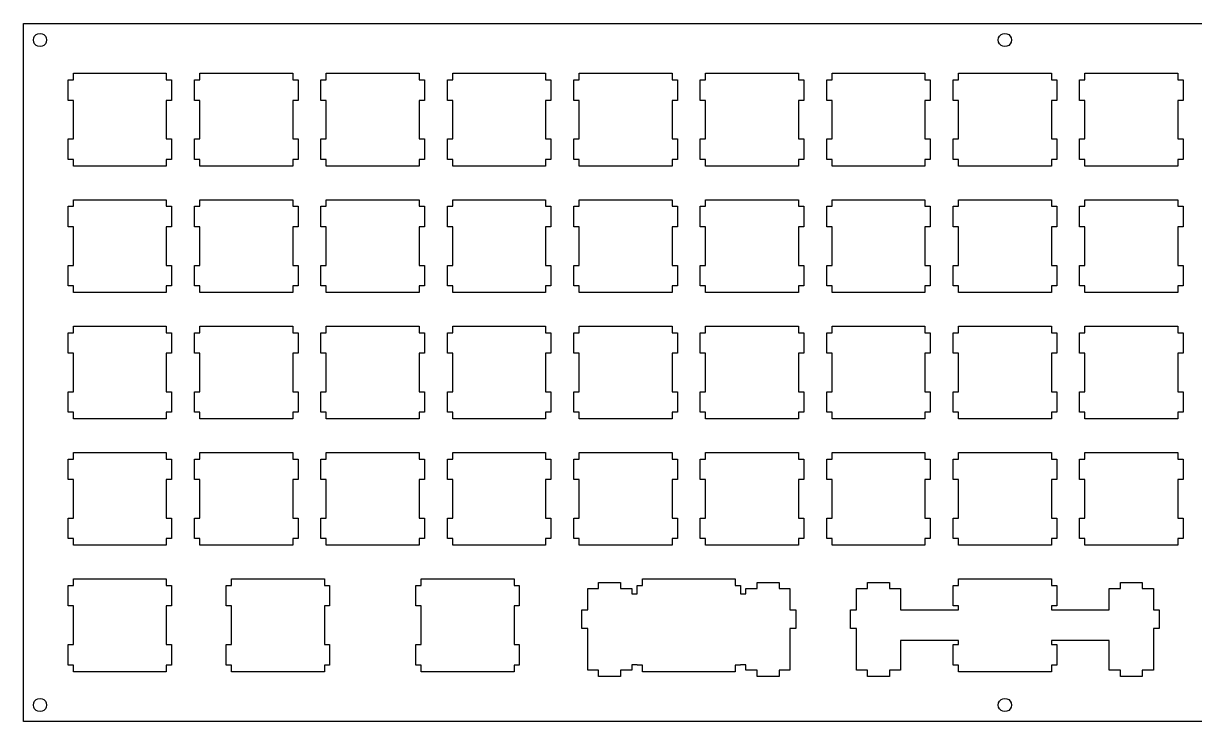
# Model space of a CAD drawing. Extents: x 0 to 296, y 0 to 105.
# Drawn here: x 0.1 to 176.5, y 0.1 to 105.3 of the extents above; entities that cross this region are included whole.
import ezdxf

# ---------------------------------------------------------------- set-up
doc = ezdxf.new("R2010")
doc.units = 0
doc.layers.get('0').update_dxf_attribs({"linetype": 'CONTINUOUS'})

msp = doc.modelspace()

# ---------------------------------------------------------------- linework, layer by layer
at = {"color": 0}
for p, q in [((0.09371, 105.344), (295.844, 105.344)), ((0.09371, 0.09371), (0.09371, 105.344)), ((1.59439, 102.844), (1.64262, 103.153)), ((1.64262, 102.536), (1.59439, 102.844)), ((1.64262, 103.153), (1.78456, 103.431)), ((1.78456, 102.256), (1.64262, 102.536)), ((1.78456, 103.431), (2.00642, 103.653)), ((2.00642, 103.653), (2.28479, 103.795)), ((2.28479, 103.795), (2.59347, 103.843)), ((2.59347, 103.843), (2.90215, 103.795)), ((2.90215, 103.795), (3.18189, 103.653)), ((3.18189, 103.653), (3.40238, 103.431)), ((3.40238, 103.431), (3.54432, 103.153)), ((3.54432, 102.536), (3.40238, 102.256)), ((3.54432, 103.153), (3.59392, 102.844)), ((3.59392, 102.844), (3.54432, 102.536)), ((146.969, 102.844), (147.017, 103.153)), ((147.017, 102.536), (146.969, 102.844)), ((147.017, 103.153), (147.159, 103.431)), ((147.159, 102.256), (147.017, 102.536)), ((147.159, 103.431), (147.381, 103.653)), ((147.381, 103.653), (147.66, 103.795)), ((147.66, 103.795), (147.968, 103.843)), ((147.968, 103.843), (148.278, 103.795)), ((148.278, 103.795), (148.556, 103.653)), ((148.556, 103.653), (148.777, 103.431)), ((148.777, 103.431), (148.919, 103.153)), ((148.919, 102.536), (148.777, 102.256)), ((148.919, 103.153), (148.969, 102.844)), ((148.969, 102.844), (148.919, 102.536)), ((2.00642, 102.035), (1.78456, 102.256)), ((2.28479, 101.894), (2.00642, 102.035)), ((2.59347, 101.844), (2.28479, 101.894)), ((2.90215, 101.894), (2.59347, 101.844)), ((3.18189, 102.035), (2.90215, 101.894)), ((3.40238, 102.256), (3.18189, 102.035)), ((147.381, 102.035), (147.159, 102.256)), ((147.66, 101.894), (147.381, 102.035)), ((147.968, 101.844), (147.66, 101.894)), ((148.278, 101.894), (147.968, 101.844)), ((148.556, 102.035), (148.278, 101.894)), ((148.777, 102.256), (148.556, 102.035)), ((7.61919, 96.8195), (7.61919, 97.8186)), ((7.61919, 97.8186), (21.6187, 97.8186)), ((21.6187, 97.8186), (21.6187, 96.8195)), ((26.6692, 96.8195), (26.6692, 97.8186)), ((26.6692, 97.8186), (40.6686, 97.8186)), ((40.6686, 97.8186), (40.6686, 96.8195)), ((45.7193, 96.8195), (45.7193, 97.8186)), ((45.7193, 97.8186), (59.7186, 97.8186)), ((59.7186, 97.8186), (59.7186, 96.8195)), ((64.7693, 96.8195), (64.7693, 97.8186)), ((64.7693, 97.8186), (78.7686, 97.8186)), ((78.7686, 97.8186), (78.7686, 96.8195)), ((83.8193, 96.8195), (83.8193, 97.8186)), ((83.8193, 97.8186), (97.8186, 97.8186)), ((97.8186, 97.8186), (97.8186, 96.8195)), ((102.869, 96.8195), (102.869, 97.8186)), ((102.869, 97.8186), (116.869, 97.8186)), ((116.869, 97.8186), (116.869, 96.8195)), ((121.919, 96.8195), (121.919, 97.8186)), ((121.919, 97.8186), (135.919, 97.8186)), ((135.919, 97.8186), (135.919, 96.8195)), ((140.969, 96.8195), (140.969, 97.8186)), ((140.969, 97.8186), (154.969, 97.8186)), ((154.969, 97.8186), (154.969, 96.8195)), ((160.019, 96.8195), (160.019, 97.8186)), ((160.019, 97.8186), (174.019, 97.8186)), ((174.019, 97.8186), (174.019, 96.8195)), ((6.81852, 93.7189), (6.81852, 96.8195)), ((6.81852, 96.8195), (7.61919, 96.8195)), ((21.6187, 96.8195), (22.4193, 96.8195)), ((22.4193, 96.8195), (22.4193, 93.7189)), ((25.8685, 93.7189), (25.8685, 96.8195)), ((25.8685, 96.8195), (26.6692, 96.8195)), ((40.6686, 96.8195), (41.4694, 96.8195)), ((41.4694, 96.8195), (41.4694, 93.7189)), ((44.9185, 93.7189), (44.9185, 96.8195)), ((44.9185, 96.8195), (45.7193, 96.8195)), ((59.7186, 96.8195), (60.5194, 96.8195)), ((60.5194, 96.8195), (60.5194, 93.7189)), ((63.9685, 93.7189), (63.9685, 96.8195)), ((63.9685, 96.8195), (64.7693, 96.8195)), ((78.7686, 96.8195), (79.5694, 96.8195)), ((79.5694, 96.8195), (79.5694, 93.7189)), ((83.0185, 93.7189), (83.0185, 96.8195)), ((83.0185, 96.8195), (83.8193, 96.8195)), ((97.8186, 96.8195), (98.6194, 96.8195)), ((98.6194, 96.8195), (98.6194, 93.7189)), ((102.068, 93.7189), (102.068, 96.8195)), ((102.068, 96.8195), (102.869, 96.8195)), ((116.869, 96.8195), (117.669, 96.8195)), ((117.669, 96.8195), (117.669, 93.7189)), ((121.118, 93.7189), (121.118, 96.8195)), ((121.118, 96.8195), (121.919, 96.8195)), ((135.919, 96.8195), (136.719, 96.8195)), ((136.719, 96.8195), (136.719, 93.7189)), ((140.168, 93.7189), (140.168, 96.8195)), ((140.168, 96.8195), (140.969, 96.8195)), ((154.969, 96.8195), (155.769, 96.8195)), ((155.769, 96.8195), (155.769, 93.7189)), ((159.218, 93.7189), (159.218, 96.8195)), ((159.218, 96.8195), (160.019, 96.8195)), ((174.019, 96.8195), (174.819, 96.8195)), ((174.819, 96.8195), (174.819, 93.7189)), ((7.61919, 93.7189), (6.81852, 93.7189)), ((7.61919, 87.9189), (7.61919, 93.7189)), ((22.4193, 93.7189), (21.6187, 93.7189)), ((21.6187, 93.7189), (21.6187, 87.9189)), ((26.6692, 93.7189), (25.8685, 93.7189)), ((26.6692, 87.9189), (26.6692, 93.7189)), ((41.4694, 93.7189), (40.6686, 93.7189)), ((40.6686, 93.7189), (40.6686, 87.9189)), ((45.7193, 93.7189), (44.9185, 93.7189)), ((45.7193, 87.9189), (45.7193, 93.7189)), ((60.5194, 93.7189), (59.7186, 93.7189)), ((59.7186, 93.7189), (59.7186, 87.9189)), ((64.7693, 93.7189), (63.9685, 93.7189)), ((64.7693, 87.9189), (64.7693, 93.7189)), ((79.5694, 93.7189), (78.7686, 93.7189)), ((78.7686, 93.7189), (78.7686, 87.9189)), ((83.8193, 93.7189), (83.0185, 93.7189)), ((83.8193, 87.9189), (83.8193, 93.7189)), ((98.6194, 93.7189), (97.8186, 93.7189)), ((97.8186, 93.7189), (97.8186, 87.9189)), ((102.869, 93.7189), (102.068, 93.7189)), ((102.869, 87.9189), (102.869, 93.7189)), ((117.669, 93.7189), (116.869, 93.7189)), ((116.869, 93.7189), (116.869, 87.9189)), ((121.919, 93.7189), (121.118, 93.7189)), ((121.919, 87.9189), (121.919, 93.7189)), ((136.719, 93.7189), (135.919, 93.7189)), ((135.919, 93.7189), (135.919, 87.9189)), ((140.969, 93.7189), (140.168, 93.7189)), ((140.969, 87.9189), (140.969, 93.7189)), ((155.769, 93.7189), (154.969, 93.7189)), ((154.969, 93.7189), (154.969, 87.9189)), ((160.019, 93.7189), (159.218, 93.7189)), ((160.019, 87.9189), (160.019, 93.7189)), ((174.819, 93.7189), (174.019, 93.7189)), ((174.019, 93.7189), (174.019, 87.9189)), ((6.81852, 84.8198), (6.81852, 87.9189)), ((6.81852, 87.9189), (7.61919, 87.9189)), ((21.6187, 87.9189), (22.4193, 87.9189)), ((22.4193, 87.9189), (22.4193, 84.8198)), ((25.8685, 84.8198), (25.8685, 87.9189)), ((25.8685, 87.9189), (26.6692, 87.9189)), ((40.6686, 87.9189), (41.4694, 87.9189)), ((41.4694, 87.9189), (41.4694, 84.8198)), ((44.9185, 84.8198), (44.9185, 87.9189)), ((44.9185, 87.9189), (45.7193, 87.9189)), ((59.7186, 87.9189), (60.5194, 87.9189)), ((60.5194, 87.9189), (60.5194, 84.8198)), ((63.9685, 84.8198), (63.9685, 87.9189)), ((63.9685, 87.9189), (64.7693, 87.9189)), ((78.7686, 87.9189), (79.5694, 87.9189)), ((79.5694, 87.9189), (79.5694, 84.8198)), ((83.0185, 84.8198), (83.0185, 87.9189)), ((83.0185, 87.9189), (83.8193, 87.9189)), ((97.8186, 87.9189), (98.6194, 87.9189)), ((98.6194, 87.9189), (98.6194, 84.8198)), ((102.068, 84.8198), (102.068, 87.9189)), ((102.068, 87.9189), (102.869, 87.9189)), ((116.869, 87.9189), (117.669, 87.9189)), ((117.669, 87.9189), (117.669, 84.8198)), ((121.118, 84.8198), (121.118, 87.9189)), ((121.118, 87.9189), (121.919, 87.9189)), ((135.919, 87.9189), (136.719, 87.9189)), ((136.719, 87.9189), (136.719, 84.8198)), ((140.168, 84.8198), (140.168, 87.9189)), ((140.168, 87.9189), (140.969, 87.9189)), ((154.969, 87.9189), (155.769, 87.9189)), ((155.769, 87.9189), (155.769, 84.8198)), ((159.218, 84.8198), (159.218, 87.9189)), ((159.218, 87.9189), (160.019, 87.9189)), ((174.019, 87.9189), (174.819, 87.9189)), ((174.819, 87.9189), (174.819, 84.8198)), ((7.61919, 84.8198), (6.81852, 84.8198)), ((7.61919, 83.8193), (7.61919, 84.8198)), ((21.6187, 84.8198), (21.6187, 83.8193)), ((22.4193, 84.8198), (21.6187, 84.8198)), ((26.6692, 84.8198), (25.8685, 84.8198)), ((26.6692, 83.8193), (26.6692, 84.8198)), ((40.6686, 84.8198), (40.6686, 83.8193)), ((41.4694, 84.8198), (40.6686, 84.8198)), ((45.7193, 84.8198), (44.9185, 84.8198)), ((45.7193, 83.8193), (45.7193, 84.8198)), ((59.7186, 84.8198), (59.7186, 83.8193)), ((60.5194, 84.8198), (59.7186, 84.8198)), ((64.7693, 84.8198), (63.9685, 84.8198)), ((64.7693, 83.8193), (64.7693, 84.8198)), ((78.7686, 84.8198), (78.7686, 83.8193)), ((79.5694, 84.8198), (78.7686, 84.8198)), ((83.8193, 84.8198), (83.0185, 84.8198)), ((83.8193, 83.8193), (83.8193, 84.8198)), ((97.8186, 84.8198), (97.8186, 83.8193)), ((98.6194, 84.8198), (97.8186, 84.8198)), ((102.869, 84.8198), (102.068, 84.8198)), ((102.869, 83.8193), (102.869, 84.8198)), ((116.869, 84.8198), (116.869, 83.8193)), ((117.669, 84.8198), (116.869, 84.8198)), ((121.919, 84.8198), (121.118, 84.8198)), ((121.919, 83.8193), (121.919, 84.8198)), ((135.919, 84.8198), (135.919, 83.8193)), ((136.719, 84.8198), (135.919, 84.8198)), ((140.969, 84.8198), (140.168, 84.8198)), ((140.969, 83.8193), (140.969, 84.8198)), ((154.969, 84.8198), (154.969, 83.8193)), ((155.769, 84.8198), (154.969, 84.8198)), ((160.019, 84.8198), (159.218, 84.8198)), ((160.019, 83.8193), (160.019, 84.8198)), ((174.019, 84.8198), (174.019, 83.8193)), ((174.819, 84.8198), (174.019, 84.8198)), ((21.6187, 83.8193), (7.61919, 83.8193)), ((40.6686, 83.8193), (26.6692, 83.8193)), ((59.7186, 83.8193), (45.7193, 83.8193)), ((78.7686, 83.8193), (64.7693, 83.8193)), ((97.8186, 83.8193), (83.8193, 83.8193)), ((116.869, 83.8193), (102.869, 83.8193)), ((135.919, 83.8193), (121.919, 83.8193)), ((154.969, 83.8193), (140.969, 83.8193)), ((174.019, 83.8193), (160.019, 83.8193)), ((6.81852, 74.6689), (6.81852, 77.7695)), ((6.81852, 77.7695), (7.61919, 77.7695)), ((7.61919, 77.7695), (7.61919, 78.7686)), ((7.61919, 78.7686), (21.6187, 78.7686)), ((21.6187, 78.7686), (21.6187, 77.7695)), ((21.6187, 77.7695), (22.4193, 77.7695)), ((22.4193, 77.7695), (22.4193, 74.6689)), ((25.8685, 74.6689), (25.8685, 77.7695)), ((25.8685, 77.7695), (26.6692, 77.7695)), ((26.6692, 77.7695), (26.6692, 78.7686)), ((26.6692, 78.7686), (40.6686, 78.7686)), ((40.6686, 78.7686), (40.6686, 77.7695)), ((40.6686, 77.7695), (41.4694, 77.7695)), ((41.4694, 77.7695), (41.4694, 74.6689)), ((44.9185, 74.6689), (44.9185, 77.7695)), ((44.9185, 77.7695), (45.7193, 77.7695)), ((45.7193, 77.7695), (45.7193, 78.7686)), ((45.7193, 78.7686), (59.7186, 78.7686)), ((59.7186, 78.7686), (59.7186, 77.7695)), ((59.7186, 77.7695), (60.5194, 77.7695)), ((60.5194, 77.7695), (60.5194, 74.6689)), ((63.9685, 74.6689), (63.9685, 77.7695)), ((63.9685, 77.7695), (64.7693, 77.7695)), ((64.7693, 77.7695), (64.7693, 78.7686)), ((64.7693, 78.7686), (78.7686, 78.7686)), ((78.7686, 78.7686), (78.7686, 77.7695)), ((78.7686, 77.7695), (79.5694, 77.7695)), ((79.5694, 77.7695), (79.5694, 74.6689)), ((83.0185, 74.6689), (83.0185, 77.7695)), ((83.0185, 77.7695), (83.8193, 77.7695)), ((83.8193, 77.7695), (83.8193, 78.7686)), ((83.8193, 78.7686), (97.8186, 78.7686)), ((97.8186, 78.7686), (97.8186, 77.7695)), ((97.8186, 77.7695), (98.6194, 77.7695)), ((98.6194, 77.7695), (98.6194, 74.6689)), ((102.068, 74.6689), (102.068, 77.7695)), ((102.068, 77.7695), (102.869, 77.7695)), ((102.869, 77.7695), (102.869, 78.7686)), ((102.869, 78.7686), (116.869, 78.7686)), ((116.869, 78.7686), (116.869, 77.7695)), ((116.869, 77.7695), (117.669, 77.7695)), ((117.669, 77.7695), (117.669, 74.6689)), ((121.118, 74.6689), (121.118, 77.7695)), ((121.118, 77.7695), (121.919, 77.7695)), ((121.919, 77.7695), (121.919, 78.7686)), ((121.919, 78.7686), (135.919, 78.7686)), ((135.919, 78.7686), (135.919, 77.7695)), ((135.919, 77.7695), (136.719, 77.7695)), ((136.719, 77.7695), (136.719, 74.6689)), ((140.168, 74.6689), (140.168, 77.7695)), ((140.168, 77.7695), (140.969, 77.7695)), ((140.969, 77.7695), (140.969, 78.7686)), ((140.969, 78.7686), (154.969, 78.7686)), ((154.969, 78.7686), (154.969, 77.7695)), ((154.969, 77.7695), (155.769, 77.7695)), ((155.769, 77.7695), (155.769, 74.6689)), ((159.218, 74.6689), (159.218, 77.7695)), ((159.218, 77.7695), (160.019, 77.7695)), ((160.019, 77.7695), (160.019, 78.7686)), ((160.019, 78.7686), (174.019, 78.7686)), ((174.019, 78.7686), (174.019, 77.7695)), ((174.019, 77.7695), (174.819, 77.7695)), ((174.819, 77.7695), (174.819, 74.6689)), ((7.61919, 74.6689), (6.81852, 74.6689)), ((7.61919, 68.8689), (7.61919, 74.6689)), ((22.4193, 74.6689), (21.6187, 74.6689)), ((21.6187, 74.6689), (21.6187, 68.8689)), ((26.6692, 74.6689), (25.8685, 74.6689)), ((26.6692, 68.8689), (26.6692, 74.6689)), ((41.4694, 74.6689), (40.6686, 74.6689)), ((40.6686, 74.6689), (40.6686, 68.8689)), ((45.7193, 74.6689), (44.9185, 74.6689)), ((45.7193, 68.8689), (45.7193, 74.6689)), ((60.5194, 74.6689), (59.7186, 74.6689)), ((59.7186, 74.6689), (59.7186, 68.8689)), ((64.7693, 74.6689), (63.9685, 74.6689)), ((64.7693, 68.8689), (64.7693, 74.6689)), ((79.5694, 74.6689), (78.7686, 74.6689)), ((78.7686, 74.6689), (78.7686, 68.8689)), ((83.8193, 74.6689), (83.0185, 74.6689)), ((83.8193, 68.8689), (83.8193, 74.6689)), ((98.6194, 74.6689), (97.8186, 74.6689)), ((97.8186, 74.6689), (97.8186, 68.8689)), ((102.869, 74.6689), (102.068, 74.6689)), ((102.869, 68.8689), (102.869, 74.6689)), ((117.669, 74.6689), (116.869, 74.6689)), ((116.869, 74.6689), (116.869, 68.8689)), ((121.919, 74.6689), (121.118, 74.6689)), ((121.919, 68.8689), (121.919, 74.6689)), ((136.719, 74.6689), (135.919, 74.6689)), ((135.919, 74.6689), (135.919, 68.8689)), ((140.969, 74.6689), (140.168, 74.6689)), ((140.969, 68.8689), (140.969, 74.6689)), ((155.769, 74.6689), (154.969, 74.6689)), ((154.969, 74.6689), (154.969, 68.8689)), ((160.019, 74.6689), (159.218, 74.6689)), ((160.019, 68.8689), (160.019, 74.6689)), ((174.819, 74.6689), (174.019, 74.6689)), ((174.019, 74.6689), (174.019, 68.8689)), ((6.81852, 65.7698), (6.81852, 68.8689)), ((6.81852, 68.8689), (7.61919, 68.8689)), ((21.6187, 68.8689), (22.4193, 68.8689)), ((22.4193, 68.8689), (22.4193, 65.7698)), ((25.8685, 65.7698), (25.8685, 68.8689)), ((25.8685, 68.8689), (26.6692, 68.8689)), ((40.6686, 68.8689), (41.4694, 68.8689)), ((41.4694, 68.8689), (41.4694, 65.7698)), ((44.9185, 65.7698), (44.9185, 68.8689)), ((44.9185, 68.8689), (45.7193, 68.8689)), ((59.7186, 68.8689), (60.5194, 68.8689)), ((60.5194, 68.8689), (60.5194, 65.7698)), ((63.9685, 65.7698), (63.9685, 68.8689)), ((63.9685, 68.8689), (64.7693, 68.8689)), ((78.7686, 68.8689), (79.5694, 68.8689)), ((79.5694, 68.8689), (79.5694, 65.7698)), ((83.0185, 65.7698), (83.0185, 68.8689)), ((83.0185, 68.8689), (83.8193, 68.8689)), ((97.8186, 68.8689), (98.6194, 68.8689)), ((98.6194, 68.8689), (98.6194, 65.7698)), ((102.068, 65.7698), (102.068, 68.8689)), ((102.068, 68.8689), (102.869, 68.8689)), ((116.869, 68.8689), (117.669, 68.8689)), ((117.669, 68.8689), (117.669, 65.7698)), ((121.118, 65.7698), (121.118, 68.8689)), ((121.118, 68.8689), (121.919, 68.8689)), ((135.919, 68.8689), (136.719, 68.8689)), ((136.719, 68.8689), (136.719, 65.7698)), ((140.168, 65.7698), (140.168, 68.8689)), ((140.168, 68.8689), (140.969, 68.8689)), ((154.969, 68.8689), (155.769, 68.8689)), ((155.769, 68.8689), (155.769, 65.7698)), ((159.218, 65.7698), (159.218, 68.8689)), ((159.218, 68.8689), (160.019, 68.8689)), ((174.019, 68.8689), (174.819, 68.8689)), ((174.819, 68.8689), (174.819, 65.7698)), ((7.61919, 65.7698), (6.81852, 65.7698)), ((7.61919, 64.7693), (7.61919, 65.7698)), ((21.6187, 65.7698), (21.6187, 64.7693)), ((22.4193, 65.7698), (21.6187, 65.7698)), ((26.6692, 65.7698), (25.8685, 65.7698)), ((26.6692, 64.7693), (26.6692, 65.7698)), ((40.6686, 65.7698), (40.6686, 64.7693)), ((41.4694, 65.7698), (40.6686, 65.7698)), ((45.7193, 65.7698), (44.9185, 65.7698)), ((45.7193, 64.7693), (45.7193, 65.7698)), ((59.7186, 65.7698), (59.7186, 64.7693)), ((60.5194, 65.7698), (59.7186, 65.7698)), ((64.7693, 65.7698), (63.9685, 65.7698)), ((64.7693, 64.7693), (64.7693, 65.7698)), ((78.7686, 65.7698), (78.7686, 64.7693)), ((79.5694, 65.7698), (78.7686, 65.7698)), ((83.8193, 65.7698), (83.0185, 65.7698)), ((83.8193, 64.7693), (83.8193, 65.7698)), ((97.8186, 65.7698), (97.8186, 64.7693)), ((98.6194, 65.7698), (97.8186, 65.7698)), ((102.869, 65.7698), (102.068, 65.7698)), ((102.869, 64.7693), (102.869, 65.7698)), ((116.869, 65.7698), (116.869, 64.7693)), ((117.669, 65.7698), (116.869, 65.7698)), ((121.919, 65.7698), (121.118, 65.7698)), ((121.919, 64.7693), (121.919, 65.7698)), ((135.919, 65.7698), (135.919, 64.7693)), ((136.719, 65.7698), (135.919, 65.7698)), ((140.969, 65.7698), (140.168, 65.7698)), ((140.969, 64.7693), (140.969, 65.7698)), ((154.969, 65.7698), (154.969, 64.7693)), ((155.769, 65.7698), (154.969, 65.7698)), ((160.019, 65.7698), (159.218, 65.7698)), ((160.019, 64.7693), (160.019, 65.7698)), ((174.019, 65.7698), (174.019, 64.7693)), ((174.819, 65.7698), (174.019, 65.7698)), ((21.6187, 64.7693), (7.61919, 64.7693)), ((40.6686, 64.7693), (26.6692, 64.7693)), ((59.7186, 64.7693), (45.7193, 64.7693)), ((78.7686, 64.7693), (64.7693, 64.7693)), ((97.8186, 64.7693), (83.8193, 64.7693)), ((116.869, 64.7693), (102.869, 64.7693)), ((135.919, 64.7693), (121.919, 64.7693)), ((154.969, 64.7693), (140.969, 64.7693)), ((174.019, 64.7693), (160.019, 64.7693)), ((6.81852, 55.6189), (6.81852, 58.7195)), ((6.81852, 58.7195), (7.61919, 58.7195)), ((7.61919, 58.7195), (7.61919, 59.7186)), ((7.61919, 59.7186), (21.6187, 59.7186)), ((21.6187, 59.7186), (21.6187, 58.7195)), ((21.6187, 58.7195), (22.4193, 58.7195)), ((22.4193, 58.7195), (22.4193, 55.6189)), ((25.8685, 55.6189), (25.8685, 58.7195)), ((25.8685, 58.7195), (26.6692, 58.7195)), ((26.6692, 58.7195), (26.6692, 59.7186)), ((26.6692, 59.7186), (40.6686, 59.7186)), ((40.6686, 59.7186), (40.6686, 58.7195)), ((40.6686, 58.7195), (41.4694, 58.7195)), ((41.4694, 58.7195), (41.4694, 55.6189)), ((44.9185, 55.6189), (44.9185, 58.7195)), ((44.9185, 58.7195), (45.7193, 58.7195)), ((45.7193, 58.7195), (45.7193, 59.7186)), ((45.7193, 59.7186), (59.7186, 59.7186)), ((59.7186, 59.7186), (59.7186, 58.7195)), ((59.7186, 58.7195), (60.5194, 58.7195)), ((60.5194, 58.7195), (60.5194, 55.6189)), ((63.9685, 55.6189), (63.9685, 58.7195)), ((63.9685, 58.7195), (64.7693, 58.7195)), ((64.7693, 58.7195), (64.7693, 59.7186)), ((64.7693, 59.7186), (78.7686, 59.7186)), ((78.7686, 59.7186), (78.7686, 58.7195)), ((78.7686, 58.7195), (79.5694, 58.7195)), ((79.5694, 58.7195), (79.5694, 55.6189)), ((83.0185, 55.6189), (83.0185, 58.7195)), ((83.0185, 58.7195), (83.8193, 58.7195)), ((83.8193, 58.7195), (83.8193, 59.7186)), ((83.8193, 59.7186), (97.8186, 59.7186)), ((97.8186, 59.7186), (97.8186, 58.7195)), ((97.8186, 58.7195), (98.6194, 58.7195)), ((98.6194, 58.7195), (98.6194, 55.6189)), ((102.068, 55.6189), (102.068, 58.7195)), ((102.068, 58.7195), (102.869, 58.7195)), ((102.869, 58.7195), (102.869, 59.7186)), ((102.869, 59.7186), (116.869, 59.7186)), ((116.869, 59.7186), (116.869, 58.7195)), ((116.869, 58.7195), (117.669, 58.7195)), ((117.669, 58.7195), (117.669, 55.6189)), ((121.118, 55.6189), (121.118, 58.7195)), ((121.118, 58.7195), (121.919, 58.7195)), ((121.919, 58.7195), (121.919, 59.7186)), ((121.919, 59.7186), (135.919, 59.7186)), ((135.919, 59.7186), (135.919, 58.7195)), ((135.919, 58.7195), (136.719, 58.7195)), ((136.719, 58.7195), (136.719, 55.6189)), ((140.168, 55.6189), (140.168, 58.7195)), ((140.168, 58.7195), (140.969, 58.7195)), ((140.969, 58.7195), (140.969, 59.7186)), ((140.969, 59.7186), (154.969, 59.7186)), ((154.969, 59.7186), (154.969, 58.7195)), ((154.969, 58.7195), (155.769, 58.7195)), ((155.769, 58.7195), (155.769, 55.6189)), ((159.218, 55.6189), (159.218, 58.7195)), ((159.218, 58.7195), (160.019, 58.7195)), ((160.019, 58.7195), (160.019, 59.7186)), ((160.019, 59.7186), (174.019, 59.7186)), ((174.019, 59.7186), (174.019, 58.7195)), ((174.019, 58.7195), (174.819, 58.7195)), ((174.819, 58.7195), (174.819, 55.6189)), ((7.61919, 55.6189), (6.81852, 55.6189)), ((7.61919, 49.8189), (7.61919, 55.6189)), ((22.4193, 55.6189), (21.6187, 55.6189)), ((21.6187, 55.6189), (21.6187, 49.8189)), ((26.6692, 55.6189), (25.8685, 55.6189)), ((26.6692, 49.8189), (26.6692, 55.6189)), ((41.4694, 55.6189), (40.6686, 55.6189)), ((40.6686, 55.6189), (40.6686, 49.8189)), ((45.7193, 55.6189), (44.9185, 55.6189)), ((45.7193, 49.8189), (45.7193, 55.6189)), ((60.5194, 55.6189), (59.7186, 55.6189)), ((59.7186, 55.6189), (59.7186, 49.8189)), ((64.7693, 55.6189), (63.9685, 55.6189)), ((64.7693, 49.8189), (64.7693, 55.6189)), ((79.5694, 55.6189), (78.7686, 55.6189)), ((78.7686, 55.6189), (78.7686, 49.8189)), ((83.8193, 55.6189), (83.0185, 55.6189)), ((83.8193, 49.8189), (83.8193, 55.6189)), ((98.6194, 55.6189), (97.8186, 55.6189)), ((97.8186, 55.6189), (97.8186, 49.8189)), ((102.869, 55.6189), (102.068, 55.6189)), ((102.869, 49.8189), (102.869, 55.6189)), ((117.669, 55.6189), (116.869, 55.6189)), ((116.869, 55.6189), (116.869, 49.8189)), ((121.919, 55.6189), (121.118, 55.6189)), ((121.919, 49.8189), (121.919, 55.6189)), ((136.719, 55.6189), (135.919, 55.6189)), ((135.919, 55.6189), (135.919, 49.8189)), ((140.969, 55.6189), (140.168, 55.6189)), ((140.969, 49.8189), (140.969, 55.6189)), ((155.769, 55.6189), (154.969, 55.6189)), ((154.969, 55.6189), (154.969, 49.8189)), ((160.019, 55.6189), (159.218, 55.6189)), ((160.019, 49.8189), (160.019, 55.6189)), ((174.819, 55.6189), (174.019, 55.6189)), ((174.019, 55.6189), (174.019, 49.8189)), ((6.81852, 46.7198), (6.81852, 49.8189)), ((6.81852, 49.8189), (7.61919, 49.8189)), ((21.6187, 49.8189), (22.4193, 49.8189)), ((22.4193, 49.8189), (22.4193, 46.7198)), ((25.8685, 46.7198), (25.8685, 49.8189)), ((25.8685, 49.8189), (26.6692, 49.8189)), ((40.6686, 49.8189), (41.4694, 49.8189)), ((41.4694, 49.8189), (41.4694, 46.7198)), ((44.9185, 46.7198), (44.9185, 49.8189)), ((44.9185, 49.8189), (45.7193, 49.8189)), ((59.7186, 49.8189), (60.5194, 49.8189)), ((60.5194, 49.8189), (60.5194, 46.7198)), ((63.9685, 46.7198), (63.9685, 49.8189)), ((63.9685, 49.8189), (64.7693, 49.8189)), ((78.7686, 49.8189), (79.5694, 49.8189)), ((79.5694, 49.8189), (79.5694, 46.7198)), ((83.0185, 46.7198), (83.0185, 49.8189)), ((83.0185, 49.8189), (83.8193, 49.8189)), ((97.8186, 49.8189), (98.6194, 49.8189)), ((98.6194, 49.8189), (98.6194, 46.7198)), ((102.068, 46.7198), (102.068, 49.8189)), ((102.068, 49.8189), (102.869, 49.8189)), ((116.869, 49.8189), (117.669, 49.8189)), ((117.669, 49.8189), (117.669, 46.7198)), ((121.118, 46.7198), (121.118, 49.8189)), ((121.118, 49.8189), (121.919, 49.8189)), ((135.919, 49.8189), (136.719, 49.8189)), ((136.719, 49.8189), (136.719, 46.7198)), ((140.168, 46.7198), (140.168, 49.8189)), ((140.168, 49.8189), (140.969, 49.8189)), ((154.969, 49.8189), (155.769, 49.8189)), ((155.769, 49.8189), (155.769, 46.7198)), ((159.218, 46.7198), (159.218, 49.8189)), ((159.218, 49.8189), (160.019, 49.8189)), ((174.019, 49.8189), (174.819, 49.8189)), ((174.819, 49.8189), (174.819, 46.7198)), ((7.61919, 46.7198), (6.81852, 46.7198)), ((7.61919, 45.7193), (7.61919, 46.7198)), ((21.6187, 46.7198), (21.6187, 45.7193)), ((22.4193, 46.7198), (21.6187, 46.7198)), ((26.6692, 46.7198), (25.8685, 46.7198)), ((26.6692, 45.7193), (26.6692, 46.7198)), ((40.6686, 46.7198), (40.6686, 45.7193)), ((41.4694, 46.7198), (40.6686, 46.7198)), ((45.7193, 46.7198), (44.9185, 46.7198)), ((45.7193, 45.7193), (45.7193, 46.7198)), ((59.7186, 46.7198), (59.7186, 45.7193)), ((60.5194, 46.7198), (59.7186, 46.7198)), ((64.7693, 46.7198), (63.9685, 46.7198)), ((64.7693, 45.7193), (64.7693, 46.7198)), ((78.7686, 46.7198), (78.7686, 45.7193)), ((79.5694, 46.7198), (78.7686, 46.7198)), ((83.8193, 46.7198), (83.0185, 46.7198)), ((83.8193, 45.7193), (83.8193, 46.7198)), ((97.8186, 46.7198), (97.8186, 45.7193)), ((98.6194, 46.7198), (97.8186, 46.7198)), ((102.869, 46.7198), (102.068, 46.7198)), ((102.869, 45.7193), (102.869, 46.7198)), ((116.869, 46.7198), (116.869, 45.7193)), ((117.669, 46.7198), (116.869, 46.7198)), ((121.919, 46.7198), (121.118, 46.7198)), ((121.919, 45.7193), (121.919, 46.7198)), ((135.919, 46.7198), (135.919, 45.7193)), ((136.719, 46.7198), (135.919, 46.7198)), ((140.969, 46.7198), (140.168, 46.7198)), ((140.969, 45.7193), (140.969, 46.7198)), ((154.969, 46.7198), (154.969, 45.7193)), ((155.769, 46.7198), (154.969, 46.7198)), ((160.019, 46.7198), (159.218, 46.7198)), ((160.019, 45.7193), (160.019, 46.7198)), ((174.019, 46.7198), (174.019, 45.7193)), ((174.819, 46.7198), (174.019, 46.7198)), ((21.6187, 45.7193), (7.61919, 45.7193)), ((40.6686, 45.7193), (26.6692, 45.7193)), ((59.7186, 45.7193), (45.7193, 45.7193)), ((78.7686, 45.7193), (64.7693, 45.7193)), ((97.8186, 45.7193), (83.8193, 45.7193)), ((116.869, 45.7193), (102.869, 45.7193)), ((135.919, 45.7193), (121.919, 45.7193)), ((154.969, 45.7193), (140.969, 45.7193)), ((174.019, 45.7193), (160.019, 45.7193)), ((7.61919, 39.6695), (7.61919, 40.6686)), ((7.61919, 40.6686), (21.6187, 40.6686)), ((21.6187, 40.6686), (21.6187, 39.6695)), ((26.6692, 39.6695), (26.6692, 40.6686)), ((26.6692, 40.6686), (40.6686, 40.6686)), ((40.6686, 40.6686), (40.6686, 39.6695)), ((45.7193, 39.6695), (45.7193, 40.6686)), ((45.7193, 40.6686), (59.7186, 40.6686)), ((59.7186, 40.6686), (59.7186, 39.6695)), ((64.7693, 39.6695), (64.7693, 40.6686)), ((64.7693, 40.6686), (78.7686, 40.6686)), ((78.7686, 40.6686), (78.7686, 39.6695)), ((83.8193, 39.6695), (83.8193, 40.6686)), ((83.8193, 40.6686), (97.8186, 40.6686)), ((97.8186, 40.6686), (97.8186, 39.6695)), ((102.869, 39.6695), (102.869, 40.6686)), ((102.869, 40.6686), (116.869, 40.6686)), ((116.869, 40.6686), (116.869, 39.6695)), ((121.919, 39.6695), (121.919, 40.6686)), ((121.919, 40.6686), (135.919, 40.6686)), ((135.919, 40.6686), (135.919, 39.6695)), ((140.969, 39.6695), (140.969, 40.6686)), ((140.969, 40.6686), (154.969, 40.6686)), ((154.969, 40.6686), (154.969, 39.6695)), ((160.019, 39.6695), (160.019, 40.6686)), ((160.019, 40.6686), (174.019, 40.6686)), ((174.019, 40.6686), (174.019, 39.6695)), ((6.81852, 36.5689), (6.81852, 39.6695)), ((6.81852, 39.6695), (7.61919, 39.6695)), ((21.6187, 39.6695), (22.4193, 39.6695)), ((22.4193, 39.6695), (22.4193, 36.5689)), ((25.8685, 36.5689), (25.8685, 39.6695)), ((25.8685, 39.6695), (26.6692, 39.6695)), ((40.6686, 39.6695), (41.4694, 39.6695)), ((41.4694, 39.6695), (41.4694, 36.5689)), ((44.9185, 36.5689), (44.9185, 39.6695)), ((44.9185, 39.6695), (45.7193, 39.6695)), ((59.7186, 39.6695), (60.5194, 39.6695)), ((60.5194, 39.6695), (60.5194, 36.5689)), ((63.9685, 36.5689), (63.9685, 39.6695)), ((63.9685, 39.6695), (64.7693, 39.6695)), ((78.7686, 39.6695), (79.5694, 39.6695)), ((79.5694, 39.6695), (79.5694, 36.5689)), ((83.0185, 36.5689), (83.0185, 39.6695)), ((83.0185, 39.6695), (83.8193, 39.6695)), ((97.8186, 39.6695), (98.6194, 39.6695)), ((98.6194, 39.6695), (98.6194, 36.5689)), ((102.068, 36.5689), (102.068, 39.6695)), ((102.068, 39.6695), (102.869, 39.6695)), ((116.869, 39.6695), (117.669, 39.6695)), ((117.669, 39.6695), (117.669, 36.5689)), ((121.118, 36.5689), (121.118, 39.6695)), ((121.118, 39.6695), (121.919, 39.6695)), ((135.919, 39.6695), (136.719, 39.6695)), ((136.719, 39.6695), (136.719, 36.5689)), ((140.168, 36.5689), (140.168, 39.6695)), ((140.168, 39.6695), (140.969, 39.6695)), ((154.969, 39.6695), (155.769, 39.6695)), ((155.769, 39.6695), (155.769, 36.5689)), ((159.218, 36.5689), (159.218, 39.6695)), ((159.218, 39.6695), (160.019, 39.6695)), ((174.019, 39.6695), (174.819, 39.6695)), ((174.819, 39.6695), (174.819, 36.5689)), ((7.61919, 36.5689), (6.81852, 36.5689)), ((7.61919, 30.7689), (7.61919, 36.5689)), ((22.4193, 36.5689), (21.6187, 36.5689)), ((21.6187, 36.5689), (21.6187, 30.7689)), ((26.6692, 36.5689), (25.8685, 36.5689)), ((26.6692, 30.7689), (26.6692, 36.5689)), ((41.4694, 36.5689), (40.6686, 36.5689)), ((40.6686, 36.5689), (40.6686, 30.7689)), ((45.7193, 36.5689), (44.9185, 36.5689)), ((45.7193, 30.7689), (45.7193, 36.5689)), ((60.5194, 36.5689), (59.7186, 36.5689)), ((59.7186, 36.5689), (59.7186, 30.7689)), ((64.7693, 36.5689), (63.9685, 36.5689)), ((64.7693, 30.7689), (64.7693, 36.5689)), ((79.5694, 36.5689), (78.7686, 36.5689)), ((78.7686, 36.5689), (78.7686, 30.7689)), ((83.8193, 36.5689), (83.0185, 36.5689)), ((83.8193, 30.7689), (83.8193, 36.5689)), ((98.6194, 36.5689), (97.8186, 36.5689)), ((97.8186, 36.5689), (97.8186, 30.7689)), ((102.869, 36.5689), (102.068, 36.5689)), ((102.869, 30.7689), (102.869, 36.5689)), ((117.669, 36.5689), (116.869, 36.5689)), ((116.869, 36.5689), (116.869, 30.7689)), ((121.919, 36.5689), (121.118, 36.5689)), ((121.919, 30.7689), (121.919, 36.5689)), ((136.719, 36.5689), (135.919, 36.5689)), ((135.919, 36.5689), (135.919, 30.7689)), ((140.969, 36.5689), (140.168, 36.5689)), ((140.969, 30.7689), (140.969, 36.5689)), ((155.769, 36.5689), (154.969, 36.5689)), ((154.969, 36.5689), (154.969, 30.7689)), ((160.019, 36.5689), (159.218, 36.5689)), ((160.019, 30.7689), (160.019, 36.5689)), ((174.819, 36.5689), (174.019, 36.5689)), ((174.019, 36.5689), (174.019, 30.7689)), ((6.81852, 27.6696), (6.81852, 30.7689)), ((6.81852, 30.7689), (7.61919, 30.7689)), ((21.6187, 30.7689), (22.4193, 30.7689)), ((22.4193, 30.7689), (22.4193, 27.6696)), ((25.8685, 27.6696), (25.8685, 30.7689)), ((25.8685, 30.7689), (26.6692, 30.7689)), ((40.6686, 30.7689), (41.4694, 30.7689)), ((41.4694, 30.7689), (41.4694, 27.6696)), ((44.9185, 27.6696), (44.9185, 30.7689)), ((44.9185, 30.7689), (45.7193, 30.7689)), ((59.7186, 30.7689), (60.5194, 30.7689)), ((60.5194, 30.7689), (60.5194, 27.6696)), ((63.9685, 27.6696), (63.9685, 30.7689)), ((63.9685, 30.7689), (64.7693, 30.7689)), ((78.7686, 30.7689), (79.5694, 30.7689)), ((79.5694, 30.7689), (79.5694, 27.6696)), ((83.0185, 27.6696), (83.0185, 30.7689)), ((83.0185, 30.7689), (83.8193, 30.7689)), ((97.8186, 30.7689), (98.6194, 30.7689)), ((98.6194, 30.7689), (98.6194, 27.6696)), ((102.068, 27.6696), (102.068, 30.7689)), ((102.068, 30.7689), (102.869, 30.7689)), ((116.869, 30.7689), (117.669, 30.7689)), ((117.669, 30.7689), (117.669, 27.6696)), ((121.118, 27.6696), (121.118, 30.7689)), ((121.118, 30.7689), (121.919, 30.7689)), ((135.919, 30.7689), (136.719, 30.7689)), ((136.719, 30.7689), (136.719, 27.6696)), ((140.168, 27.6696), (140.168, 30.7689)), ((140.168, 30.7689), (140.969, 30.7689)), ((154.969, 30.7689), (155.769, 30.7689)), ((155.769, 30.7689), (155.769, 27.6696)), ((159.218, 27.6696), (159.218, 30.7689)), ((159.218, 30.7689), (160.019, 30.7689)), ((174.019, 30.7689), (174.819, 30.7689)), ((174.819, 30.7689), (174.819, 27.6696)), ((7.61919, 27.6696), (6.81852, 27.6696)), ((7.61919, 26.6692), (7.61919, 27.6696)), ((21.6187, 26.6692), (7.61919, 26.6692)), ((21.6187, 27.6696), (21.6187, 26.6692)), ((22.4193, 27.6696), (21.6187, 27.6696)), ((26.6692, 27.6696), (25.8685, 27.6696)), ((26.6692, 26.6692), (26.6692, 27.6696)), ((40.6686, 26.6692), (26.6692, 26.6692)), ((40.6686, 27.6696), (40.6686, 26.6692)), ((41.4694, 27.6696), (40.6686, 27.6696)), ((45.7193, 27.6696), (44.9185, 27.6696)), ((45.7193, 26.6692), (45.7193, 27.6696)), ((59.7186, 26.6692), (45.7193, 26.6692)), ((59.7186, 27.6696), (59.7186, 26.6692)), ((60.5194, 27.6696), (59.7186, 27.6696)), ((64.7693, 27.6696), (63.9685, 27.6696)), ((64.7693, 26.6692), (64.7693, 27.6696)), ((78.7686, 26.6692), (64.7693, 26.6692)), ((78.7686, 27.6696), (78.7686, 26.6692)), ((79.5694, 27.6696), (78.7686, 27.6696)), ((83.8193, 27.6696), (83.0185, 27.6696)), ((83.8193, 26.6692), (83.8193, 27.6696)), ((97.8186, 26.6692), (83.8193, 26.6692)), ((97.8186, 27.6696), (97.8186, 26.6692)), ((98.6194, 27.6696), (97.8186, 27.6696)), ((102.869, 27.6696), (102.068, 27.6696)), ((102.869, 26.6692), (102.869, 27.6696)), ((116.869, 26.6692), (102.869, 26.6692)), ((116.869, 27.6696), (116.869, 26.6692)), ((117.669, 27.6696), (116.869, 27.6696)), ((121.919, 27.6696), (121.118, 27.6696)), ((121.919, 26.6692), (121.919, 27.6696)), ((135.919, 26.6692), (121.919, 26.6692)), ((135.919, 27.6696), (135.919, 26.6692)), ((136.719, 27.6696), (135.919, 27.6696)), ((140.969, 27.6696), (140.168, 27.6696)), ((140.969, 26.6692), (140.969, 27.6696)), ((154.969, 26.6692), (140.969, 26.6692)), ((154.969, 27.6696), (154.969, 26.6692)), ((155.769, 27.6696), (154.969, 27.6696)), ((160.019, 27.6696), (159.218, 27.6696)), ((160.019, 26.6692), (160.019, 27.6696)), ((174.019, 26.6692), (160.019, 26.6692)), ((174.019, 27.6696), (174.019, 26.6692)), ((174.819, 27.6696), (174.019, 27.6696)), ((7.61919, 20.6196), (7.61919, 21.6187)), ((7.61919, 21.6187), (21.6187, 21.6187)), ((21.6187, 21.6187), (21.6187, 20.6196)), ((31.4303, 20.6196), (31.4303, 21.6187)), ((31.4303, 21.6187), (45.4311, 21.6187)), ((45.4311, 21.6187), (45.4311, 20.6196)), ((60.0054, 20.6196), (60.0054, 21.6187)), ((60.0054, 21.6187), (74.0061, 21.6187)), ((74.0061, 21.6187), (74.0061, 20.6196)), ((93.3443, 20.6196), (93.3443, 21.6187)), ((93.3443, 21.6187), (107.344, 21.6187)), ((107.344, 21.6187), (107.344, 20.6196)), ((140.969, 20.6196), (140.969, 21.6187)), ((140.969, 21.6187), (154.969, 21.6187)), ((154.969, 21.6187), (154.969, 20.6196)), ((6.81852, 17.519), (6.81852, 20.6196)), ((6.81852, 20.6196), (7.61919, 20.6196)), ((21.6187, 20.6196), (22.4193, 20.6196)), ((22.4193, 20.6196), (22.4193, 17.519)), ((30.6324, 17.519), (30.6324, 20.6196)), ((30.6324, 20.6196), (31.4303, 20.6196)), ((45.4311, 20.6196), (46.2305, 20.6196)), ((46.2305, 20.6196), (46.2305, 17.519)), ((59.206, 17.519), (59.206, 20.6196)), ((59.206, 20.6196), (60.0054, 20.6196)), ((74.0061, 20.6196), (74.8055, 20.6196)), ((74.8055, 20.6196), (74.8055, 17.519)), ((85.1186, 16.9195), (85.1186, 20.1497)), ((85.1186, 20.1497), (86.7435, 20.1497)), ((86.7435, 20.1497), (86.7435, 21.0688)), ((86.7435, 21.0688), (90.0437, 21.0688)), ((90.0437, 21.0688), (90.0437, 20.1497)), ((90.0437, 20.1497), (91.7691, 20.1497)), ((91.7691, 20.1497), (91.7691, 19.349)), ((92.5435, 19.349), (92.5435, 20.6196)), ((92.5435, 20.6196), (93.3443, 20.6196)), ((107.344, 20.6196), (108.144, 20.6196)), ((108.144, 20.6196), (108.144, 19.349)), ((108.919, 19.349), (108.919, 20.1497)), ((108.919, 20.1497), (110.644, 20.1497)), ((110.644, 20.1497), (110.644, 21.0688)), ((110.644, 21.0688), (113.943, 21.0688)), ((113.943, 21.0688), (113.943, 20.1497)), ((113.943, 20.1497), (115.569, 20.1497)), ((115.569, 20.1497), (115.569, 16.9195)), ((125.595, 16.9195), (125.595, 20.1497)), ((125.595, 20.1497), (127.269, 20.1497)), ((127.269, 20.1497), (127.269, 21.0688)), ((127.269, 21.0688), (130.569, 21.0688)), ((130.569, 21.0688), (130.569, 20.1497)), ((130.569, 20.1497), (132.243, 20.1497)), ((132.243, 20.1497), (132.243, 16.9195)), ((140.168, 17.519), (140.168, 20.6196)), ((140.168, 20.6196), (140.969, 20.6196)), ((154.969, 20.6196), (155.769, 20.6196)), ((155.769, 20.6196), (155.769, 17.519)), ((163.695, 16.9195), (163.695, 20.1497)), ((163.695, 20.1497), (165.369, 20.1497)), ((165.369, 20.1497), (165.369, 21.0688)), ((165.369, 21.0688), (168.669, 21.0688)), ((168.669, 21.0688), (168.669, 20.1497)), ((168.669, 20.1497), (170.343, 20.1497)), ((170.343, 20.1497), (170.343, 16.9195)), ((91.7691, 19.349), (92.5435, 19.349)), ((108.144, 19.349), (108.919, 19.349)), ((7.61919, 17.519), (6.81852, 17.519)), ((7.61919, 11.7189), (7.61919, 17.519)), ((22.4193, 17.519), (21.6187, 17.519)), ((21.6187, 17.519), (21.6187, 11.7189)), ((31.4303, 17.519), (30.6324, 17.519)), ((31.4303, 11.7189), (31.4303, 17.519)), ((46.2305, 17.519), (45.4311, 17.519)), ((45.4311, 17.519), (45.4311, 11.7189)), ((60.0054, 17.519), (59.206, 17.519)), ((60.0054, 11.7189), (60.0054, 17.519)), ((74.8055, 17.519), (74.0061, 17.519)), ((74.0061, 17.519), (74.0061, 11.7189)), ((84.2437, 14.1194), (84.2437, 16.9195)), ((84.2437, 16.9195), (85.1186, 16.9195)), ((115.569, 16.9195), (116.444, 16.9195)), ((116.444, 16.9195), (116.444, 14.1194)), ((124.719, 14.1194), (124.719, 16.9195)), ((124.719, 16.9195), (125.595, 16.9195)), ((132.243, 16.9195), (140.969, 16.9195)), ((140.969, 17.519), (140.168, 17.519)), ((140.969, 16.9195), (140.969, 17.519)), ((155.769, 17.519), (154.969, 17.519)), ((154.969, 17.519), (154.969, 16.9195)), ((154.969, 16.9195), (163.695, 16.9195)), ((170.343, 16.9195), (171.219, 16.9195)), ((171.219, 16.9195), (171.219, 14.1194)), ((85.1186, 14.1194), (84.2437, 14.1194)), ((85.1186, 7.84931), (85.1186, 14.1194)), ((115.569, 14.1194), (115.569, 7.84931)), ((116.444, 14.1194), (115.569, 14.1194)), ((125.595, 14.1194), (124.719, 14.1194)), ((125.595, 7.84931), (125.595, 14.1194)), ((170.343, 14.1194), (170.343, 7.84931)), ((171.219, 14.1194), (170.343, 14.1194)), ((6.81852, 8.61963), (6.81852, 11.7189)), ((6.81852, 11.7189), (7.61919, 11.7189)), ((21.6187, 11.7189), (22.4193, 11.7189)), ((22.4193, 11.7189), (22.4193, 8.61963)), ((30.6324, 8.61963), (30.6324, 11.7189)), ((30.6324, 11.7189), (31.4303, 11.7189)), ((45.4311, 11.7189), (46.2305, 11.7189)), ((46.2305, 11.7189), (46.2305, 8.61963)), ((59.206, 8.61963), (59.206, 11.7189)), ((59.206, 11.7189), (60.0054, 11.7189)), ((74.0061, 11.7189), (74.8055, 11.7189)), ((74.8055, 11.7189), (74.8055, 8.61963)), ((140.969, 12.3197), (132.243, 12.3197)), ((132.243, 12.3197), (132.243, 7.84931)), ((140.168, 8.61963), (140.168, 11.7189)), ((140.168, 11.7189), (140.969, 11.7189)), ((140.969, 11.7189), (140.969, 12.3197)), ((163.695, 12.3197), (154.969, 12.3197)), ((154.969, 12.3197), (154.969, 11.7189)), ((154.969, 11.7189), (155.769, 11.7189)), ((155.769, 11.7189), (155.769, 8.61963)), ((163.695, 7.84931), (163.695, 12.3197)), ((7.61919, 8.61963), (6.81852, 8.61963)), ((7.61919, 7.61919), (7.61919, 8.61963)), ((21.6187, 7.61919), (7.61919, 7.61919)), ((21.6187, 8.61963), (21.6187, 7.61919)), ((22.4193, 8.61963), (21.6187, 8.61963)), ((31.4303, 8.61963), (30.6324, 8.61963)), ((31.4303, 7.61919), (31.4303, 8.61963)), ((45.4311, 7.61919), (31.4303, 7.61919)), ((45.4311, 8.61963), (45.4311, 7.61919)), ((46.2305, 8.61963), (45.4311, 8.61963)), ((60.0054, 8.61963), (59.206, 8.61963)), ((60.0054, 7.61919), (60.0054, 8.61963)), ((74.0061, 7.61919), (60.0054, 7.61919)), ((74.0061, 8.61963), (74.0061, 7.61919)), ((74.8055, 8.61963), (74.0061, 8.61963)), ((86.7435, 7.84931), (85.1186, 7.84931)), ((86.7435, 6.86954), (86.7435, 7.84931)), ((91.7691, 7.84931), (90.0437, 7.84931)), ((90.0437, 7.84931), (90.0437, 6.86954)), ((92.5435, 8.64856), (91.7691, 8.64856)), ((91.7691, 8.64856), (91.7691, 7.84931)), ((92.5435, 8.61963), (92.5435, 8.64856)), ((93.3443, 8.61963), (92.5435, 8.61963)), ((93.3443, 7.61919), (93.3443, 8.61963)), ((107.344, 7.61919), (93.3443, 7.61919)), ((108.144, 8.61963), (107.344, 8.61963)), ((107.344, 8.61963), (107.344, 7.61919)), ((108.919, 8.64856), (108.144, 8.64856)), ((108.144, 8.64856), (108.144, 8.61963)), ((108.919, 7.84931), (108.919, 8.64856)), ((110.644, 7.84931), (108.919, 7.84931)), ((110.644, 6.86954), (110.644, 7.84931)), ((115.569, 7.84931), (113.943, 7.84931)), ((113.943, 7.84931), (113.943, 6.86954)), ((127.269, 7.84931), (125.595, 7.84931)), ((127.269, 6.86954), (127.269, 7.84931)), ((132.243, 7.84931), (130.569, 7.84931)), ((130.569, 7.84931), (130.569, 6.86954)), ((140.969, 8.61963), (140.168, 8.61963)), ((140.969, 7.61919), (140.969, 8.61963)), ((154.969, 7.61919), (140.969, 7.61919)), ((155.769, 8.61963), (154.969, 8.61963)), ((154.969, 8.61963), (154.969, 7.61919)), ((165.369, 7.84931), (163.695, 7.84931)), ((165.369, 6.86954), (165.369, 7.84931)), ((170.343, 7.84931), (168.669, 7.84931)), ((168.669, 7.84931), (168.669, 6.86954)), ((90.0437, 6.86954), (86.7435, 6.86954)), ((113.943, 6.86954), (110.644, 6.86954)), ((130.569, 6.86954), (127.269, 6.86954)), ((168.669, 6.86954), (165.369, 6.86954)), ((2.00642, 3.40376), (2.28479, 3.5457)), ((2.28479, 3.5457), (2.59347, 3.59392)), ((2.59347, 3.59392), (2.90215, 3.5457)), ((2.90215, 3.5457), (3.18189, 3.40376)), ((147.381, 3.40376), (147.66, 3.5457)), ((147.66, 3.5457), (147.968, 3.59392)), ((147.968, 3.59392), (148.278, 3.5457)), ((148.278, 3.5457), (148.556, 3.40376)), ((1.59439, 2.59347), (1.64262, 2.90353)), ((1.64262, 2.28479), (1.59439, 2.59347)), ((1.64262, 2.90353), (1.78456, 3.18189)), ((1.78456, 2.00642), (1.64262, 2.28479)), ((1.78456, 3.18189), (2.00642, 3.40376)), ((2.00642, 1.78456), (1.78456, 2.00642)), ((2.28479, 1.64262), (2.00642, 1.78456)), ((3.18189, 1.78456), (2.90215, 1.64262)), ((3.18189, 3.40376), (3.40238, 3.18189)), ((3.40238, 2.00642), (3.18189, 1.78456)), ((3.40238, 3.18189), (3.54432, 2.90353)), ((3.54432, 2.28479), (3.40238, 2.00642)), ((3.54432, 2.90353), (3.59392, 2.59347)), ((3.59392, 2.59347), (3.54432, 2.28479)), ((146.969, 2.59347), (147.017, 2.90353)), ((147.017, 2.28479), (146.969, 2.59347)), ((147.017, 2.90353), (147.159, 3.18189)), ((147.159, 2.00642), (147.017, 2.28479)), ((147.159, 3.18189), (147.381, 3.40376)), ((147.381, 1.78456), (147.159, 2.00642)), ((147.66, 1.64262), (147.381, 1.78456)), ((148.556, 1.78456), (148.278, 1.64262)), ((148.556, 3.40376), (148.777, 3.18189)), ((148.777, 2.00642), (148.556, 1.78456)), ((148.777, 3.18189), (148.919, 2.90353)), ((148.919, 2.28479), (148.777, 2.00642)), ((148.919, 2.90353), (148.969, 2.59347)), ((148.969, 2.59347), (148.919, 2.28479)), ((295.844, 0.09371), (0.09371, 0.09371)), ((2.59347, 1.59439), (2.28479, 1.64262)), ((2.90215, 1.64262), (2.59347, 1.59439)), ((147.968, 1.59439), (147.66, 1.64262)), ((148.278, 1.64262), (147.968, 1.59439))]:
    msp.add_line(p, q, dxfattribs=at)

doc.saveas('drawing.dxf')
